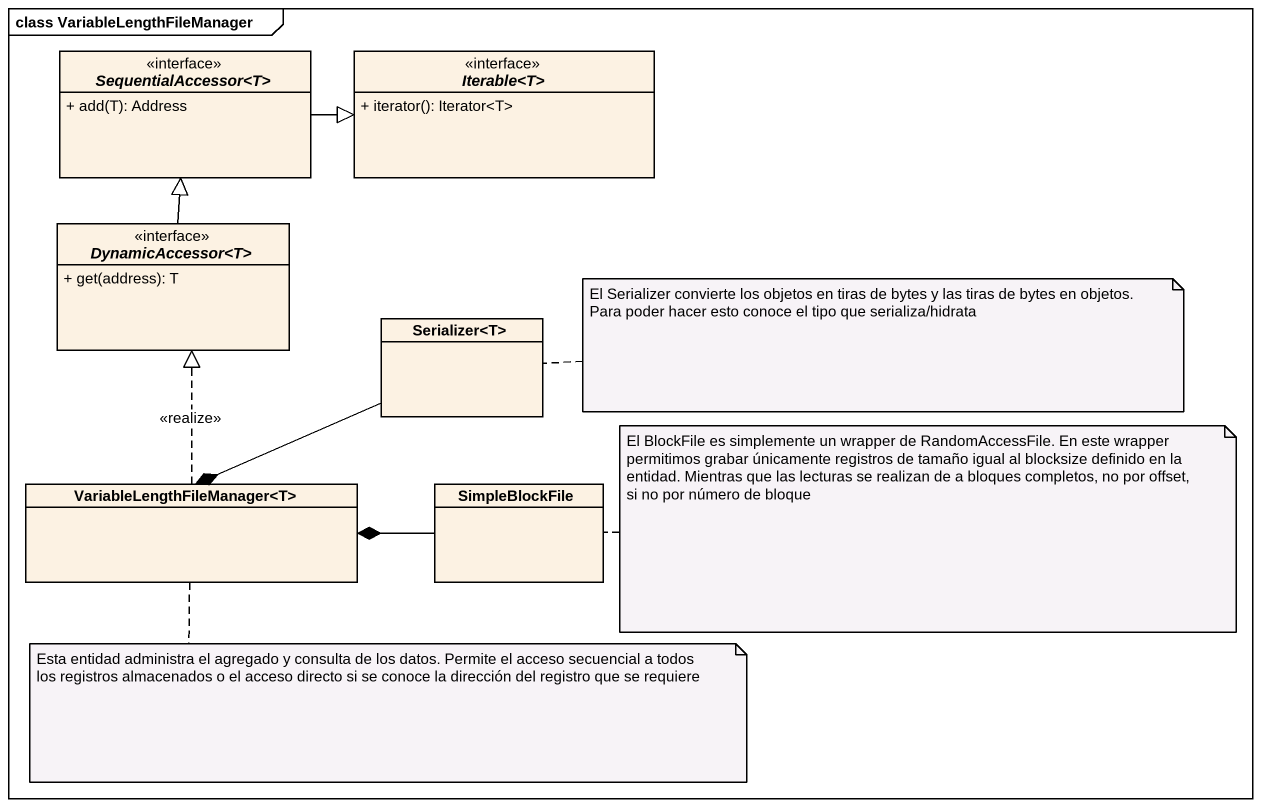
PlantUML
@startuml
mainframe class VariableLengthFileManager
hide circle
hide empty members
skinparam classAttributeIconSize 0
interface "SequentialAccessor<T>" as SequentialAccessor_T <<interface>> {
  + add(T): Address
}
interface "Iterable<T>" as Iterable_T <<interface>> {
  + iterator(): Iterator<T>
}
interface "DynamicAccessor<T>" as DynamicAccessor_T <<interface>> {
  + get(address): T
}
class "Serializer<T>" as Serializer_T
class "VariableLengthFileManager<T>" as VariableLengthFileManager_T
class SimpleBlockFile
SequentialAccessor_T -right-|> Iterable_T
DynamicAccessor_T -up-|> SequentialAccessor_T
Serializer_T --* VariableLengthFileManager_T
VariableLengthFileManager_T .up.|> DynamicAccessor_T : <<realize>>
SimpleBlockFile -left-* VariableLengthFileManager_T
note right of Serializer_T : El Serializer convierte los objetos en tiras de bytes y las tiras de bytes en objetos. Para poder hacer esto conoce el tipo que serializa/hidrata
note right of SimpleBlockFile : El BlockFile es simplemente un wrapper de RandomAccessFile. En este wrapper permitimos grabar únicamente registros de tamaño igual al blocksize definido en la entidad. Mientras que las lecturas se realizan de a bloques completos, no por offset, si no por número de bloque
note bottom of VariableLengthFileManager_T : Esta entidad administra el agregado y consulta de los datos. Permite el acceso secuencial a todos los registros almacenados o el acceso directo si se conoce la dirección del registro que se requiere
@enduml
